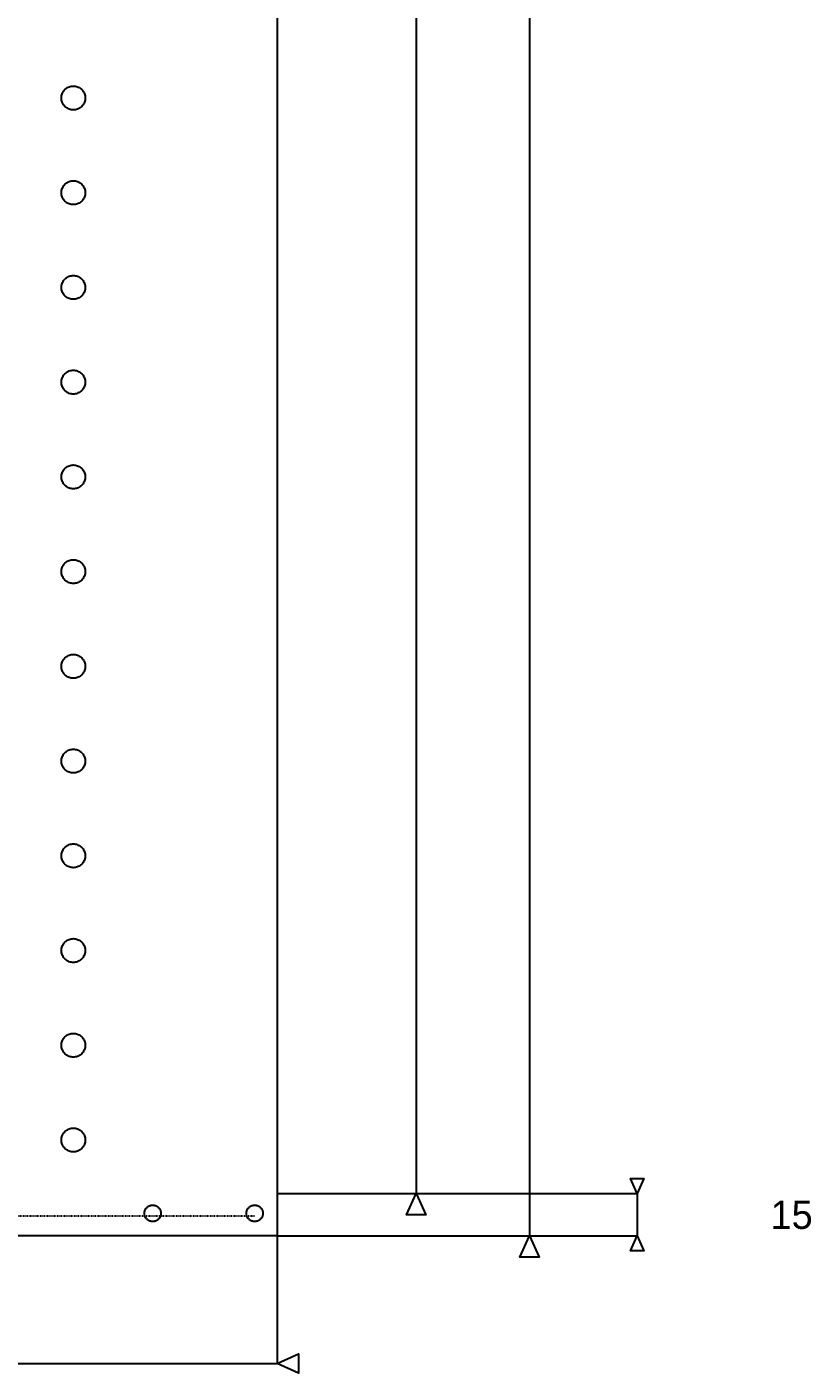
# Model space of a CAD drawing. Header units: millimetres. Extents: x 42 to 3058, y 353 to 2599.
# Drawn here: x 2781.6 to 3058.4, y 451.6 to 926.7 of the extents above; entities that cross this region are included whole.
import ezdxf
from ezdxf.enums import TextEntityAlignment as Align

# ---------------------------------------------------------------- set-up
doc = ezdxf.new("R2010")
doc.units = ezdxf.units.MM
doc.linetypes.add('DASHED', pattern=[0.5, 0.25, -0.25])
doc.layers.add('DRAWING', color=7, linetype='Continuous')
doc.layers.add('TEXT', color=7, linetype='Continuous')

msp = doc.modelspace()

# ---------------------------------------------------------------- linework, layer by layer
at = {"layer": 'DRAWING', "linetype": 'CONTINUOUS', "true_color": 0x111111}
for p, q in [((2870, 1930), (2870, 500)), ((2870, 500), (2550, 500))]:
    msp.add_line(p, q, dxfattribs=at)
at = {"layer": 'DRAWING', "linetype": 'CONTINUOUS', "true_color": 0xff6a00}
for p, q in [((2959, 1930), (2959, 500)), ((2919, 1915), (2919, 515)), ((2870, 515), (2919, 515)), ((2870, 515), (2997, 515)), ((2997, 515), (2997, 500)), ((2870, 500), (2870, 455)), ((2870, 500), (2959, 500)), ((2870, 500), (2997, 500)), ((2550, 455), (2870, 455))]:
    msp.add_line(p, q, dxfattribs=at)
at = {"layer": 'DRAWING', "linetype": 'DASHED', "true_color": 0xb000ff}
msp.add_line((2862, 507), (2558, 507), dxfattribs=at)
at = {"layer": 'DRAWING', "linetype": 'CONTINUOUS', "true_color": 0x111111}
for points in [[(2802.2, 901.6), (2802.18, 901.23), (2802.14, 900.87), (2802.06, 900.51), (2801.95, 900.16), (2801.81, 899.82), (2801.64, 899.5), (2801.44, 899.19), (2801.22, 898.9), (2800.97, 898.63), (2800.7, 898.38), (2800.41, 898.16), (2800.1, 897.96), (2799.77, 897.79), (2799.44, 897.65), (2799.09, 897.54), (2798.73, 897.46), (2798.37, 897.41), (2798, 897.4), (2797.63, 897.41), (2797.27, 897.46), (2796.91, 897.54), (2796.56, 897.65), (2796.23, 897.79), (2795.9, 897.96), (2795.59, 898.16), (2795.3, 898.38), (2795.03, 898.63), (2794.78, 898.9), (2794.56, 899.19), (2794.36, 899.5), (2794.19, 899.82), (2794.05, 900.16), (2793.94, 900.51), (2793.86, 900.87), (2793.82, 901.23), (2793.8, 901.6), (2793.82, 901.96), (2793.86, 902.33), (2793.94, 902.69), (2794.05, 903.04), (2794.19, 903.37), (2794.36, 903.7), (2794.56, 904.01), (2794.78, 904.3), (2795.03, 904.57), (2795.3, 904.82), (2795.59, 905.04), (2795.9, 905.24), (2796.23, 905.41), (2796.56, 905.55), (2796.91, 905.66), (2797.27, 905.73), (2797.63, 905.78), (2798, 905.8), (2798.37, 905.78), (2798.73, 905.73), (2799.09, 905.66), (2799.44, 905.55), (2799.77, 905.41), (2800.1, 905.24), (2800.41, 905.04), (2800.7, 904.82), (2800.97, 904.57), (2801.22, 904.3), (2801.44, 904.01), (2801.64, 903.7), (2801.81, 903.37), (2801.95, 903.04), (2802.06, 902.69), (2802.14, 902.33), (2802.18, 901.96), (2802.2, 901.6)], [(2802.2, 868.17), (2802.18, 867.8), (2802.14, 867.44), (2802.06, 867.08), (2801.95, 866.73), (2801.81, 866.39), (2801.64, 866.07), (2801.44, 865.76), (2801.22, 865.47), (2800.97, 865.2), (2800.7, 864.95), (2800.41, 864.73), (2800.1, 864.53), (2799.77, 864.36), (2799.44, 864.22), (2799.09, 864.11), (2798.73, 864.03), (2798.37, 863.99), (2798, 863.97), (2797.63, 863.99), (2797.27, 864.03), (2796.91, 864.11), (2796.56, 864.22), (2796.23, 864.36), (2795.9, 864.53), (2795.59, 864.73), (2795.3, 864.95), (2795.03, 865.2), (2794.78, 865.47), (2794.56, 865.76), (2794.36, 866.07), (2794.19, 866.39), (2794.05, 866.73), (2793.94, 867.08), (2793.86, 867.44), (2793.82, 867.8), (2793.8, 868.17), (2793.82, 868.54), (2793.86, 868.9), (2793.94, 869.26), (2794.05, 869.61), (2794.19, 869.94), (2794.36, 870.27), (2794.56, 870.58), (2794.78, 870.87), (2795.03, 871.14), (2795.3, 871.39), (2795.59, 871.61), (2795.9, 871.81), (2796.23, 871.98), (2796.56, 872.12), (2796.91, 872.23), (2797.27, 872.31), (2797.63, 872.35), (2798, 872.37), (2798.37, 872.35), (2798.73, 872.31), (2799.09, 872.23), (2799.44, 872.12), (2799.77, 871.98), (2800.1, 871.81), (2800.41, 871.61), (2800.7, 871.39), (2800.97, 871.14), (2801.22, 870.87), (2801.44, 870.58), (2801.64, 870.27), (2801.81, 869.94), (2801.95, 869.61), (2802.06, 869.26), (2802.14, 868.9), (2802.18, 868.54), (2802.2, 868.17)], [(2802.2, 834.74), (2802.18, 834.37), (2802.14, 834.01), (2802.06, 833.65), (2801.95, 833.3), (2801.81, 832.96), (2801.64, 832.64), (2801.44, 832.33), (2801.22, 832.04), (2800.97, 831.77), (2800.7, 831.52), (2800.41, 831.3), (2800.1, 831.1), (2799.77, 830.93), (2799.44, 830.79), (2799.09, 830.68), (2798.73, 830.6), (2798.37, 830.56), (2798, 830.54), (2797.63, 830.56), (2797.27, 830.6), (2796.91, 830.68), (2796.56, 830.79), (2796.23, 830.93), (2795.9, 831.1), (2795.59, 831.3), (2795.3, 831.52), (2795.03, 831.77), (2794.78, 832.04), (2794.56, 832.33), (2794.36, 832.64), (2794.19, 832.96), (2794.05, 833.3), (2793.94, 833.65), (2793.86, 834.01), (2793.82, 834.37), (2793.8, 834.74), (2793.82, 835.11), (2793.86, 835.47), (2793.94, 835.83), (2794.05, 836.18), (2794.19, 836.51), (2794.36, 836.84), (2794.56, 837.15), (2794.78, 837.44), (2795.03, 837.71), (2795.3, 837.96), (2795.59, 838.18), (2795.9, 838.38), (2796.23, 838.55), (2796.56, 838.69), (2796.91, 838.8), (2797.27, 838.88), (2797.63, 838.92), (2798, 838.94), (2798.37, 838.92), (2798.73, 838.88), (2799.09, 838.8), (2799.44, 838.69), (2799.77, 838.55), (2800.1, 838.38), (2800.41, 838.18), (2800.7, 837.96), (2800.97, 837.71), (2801.22, 837.44), (2801.44, 837.15), (2801.64, 836.84), (2801.81, 836.51), (2801.95, 836.18), (2802.06, 835.83), (2802.14, 835.47), (2802.18, 835.11), (2802.2, 834.74)], [(2802.2, 801.31), (2802.18, 800.94), (2802.14, 800.58), (2802.06, 800.22), (2801.95, 799.87), (2801.81, 799.54), (2801.64, 799.21), (2801.44, 798.9), (2801.22, 798.61), (2800.97, 798.34), (2800.7, 798.09), (2800.41, 797.87), (2800.1, 797.67), (2799.77, 797.5), (2799.44, 797.36), (2799.09, 797.25), (2798.73, 797.17), (2798.37, 797.13), (2798, 797.11), (2797.63, 797.13), (2797.27, 797.17), (2796.91, 797.25), (2796.56, 797.36), (2796.23, 797.5), (2795.9, 797.67), (2795.59, 797.87), (2795.3, 798.09), (2795.03, 798.34), (2794.78, 798.61), (2794.56, 798.9), (2794.36, 799.21), (2794.19, 799.54), (2794.05, 799.87), (2793.94, 800.22), (2793.86, 800.58), (2793.82, 800.94), (2793.8, 801.31), (2793.82, 801.68), (2793.86, 802.04), (2793.94, 802.4), (2794.05, 802.75), (2794.19, 803.09), (2794.36, 803.41), (2794.56, 803.72), (2794.78, 804.01), (2795.03, 804.28), (2795.3, 804.53), (2795.59, 804.75), (2795.9, 804.95), (2796.23, 805.12), (2796.56, 805.26), (2796.91, 805.37), (2797.27, 805.45), (2797.63, 805.49), (2798, 805.51), (2798.37, 805.49), (2798.73, 805.45), (2799.09, 805.37), (2799.44, 805.26), (2799.77, 805.12), (2800.1, 804.95), (2800.41, 804.75), (2800.7, 804.53), (2800.97, 804.28), (2801.22, 804.01), (2801.44, 803.72), (2801.64, 803.41), (2801.81, 803.09), (2801.95, 802.75), (2802.06, 802.4), (2802.14, 802.04), (2802.18, 801.68), (2802.2, 801.31)], [(2802.2, 767.88), (2802.18, 767.51), (2802.14, 767.15), (2802.06, 766.79), (2801.95, 766.44), (2801.81, 766.11), (2801.64, 765.78), (2801.44, 765.47), (2801.22, 765.18), (2800.97, 764.91), (2800.7, 764.66), (2800.41, 764.44), (2800.1, 764.24), (2799.77, 764.07), (2799.44, 763.93), (2799.09, 763.82), (2798.73, 763.74), (2798.37, 763.7), (2798, 763.68), (2797.63, 763.7), (2797.27, 763.74), (2796.91, 763.82), (2796.56, 763.93), (2796.23, 764.07), (2795.9, 764.24), (2795.59, 764.44), (2795.3, 764.66), (2795.03, 764.91), (2794.78, 765.18), (2794.56, 765.47), (2794.36, 765.78), (2794.19, 766.11), (2794.05, 766.44), (2793.94, 766.79), (2793.86, 767.15), (2793.82, 767.51), (2793.8, 767.88), (2793.82, 768.25), (2793.86, 768.61), (2793.94, 768.97), (2794.05, 769.32), (2794.19, 769.66), (2794.36, 769.98), (2794.56, 770.29), (2794.78, 770.58), (2795.03, 770.85), (2795.3, 771.1), (2795.59, 771.32), (2795.9, 771.52), (2796.23, 771.69), (2796.56, 771.83), (2796.91, 771.94), (2797.27, 772.02), (2797.63, 772.06), (2798, 772.08), (2798.37, 772.06), (2798.73, 772.02), (2799.09, 771.94), (2799.44, 771.83), (2799.77, 771.69), (2800.1, 771.52), (2800.41, 771.32), (2800.7, 771.1), (2800.97, 770.85), (2801.22, 770.58), (2801.44, 770.29), (2801.64, 769.98), (2801.81, 769.66), (2801.95, 769.32), (2802.06, 768.97), (2802.14, 768.61), (2802.18, 768.25), (2802.2, 767.88)], [(2802.2, 734.45), (2802.18, 734.09), (2802.14, 733.72), (2802.06, 733.36), (2801.95, 733.02), (2801.81, 732.68), (2801.64, 732.35), (2801.44, 732.04), (2801.22, 731.75), (2800.97, 731.48), (2800.7, 731.23), (2800.41, 731.01), (2800.1, 730.81), (2799.77, 730.65), (2799.44, 730.5), (2799.09, 730.39), (2798.73, 730.32), (2798.37, 730.27), (2798, 730.25), (2797.63, 730.27), (2797.27, 730.32), (2796.91, 730.39), (2796.56, 730.5), (2796.23, 730.65), (2795.9, 730.81), (2795.59, 731.01), (2795.3, 731.23), (2795.03, 731.48), (2794.78, 731.75), (2794.56, 732.04), (2794.36, 732.35), (2794.19, 732.68), (2794.05, 733.02), (2793.94, 733.36), (2793.86, 733.72), (2793.82, 734.09), (2793.8, 734.45), (2793.82, 734.82), (2793.86, 735.18), (2793.94, 735.54), (2794.05, 735.89), (2794.19, 736.23), (2794.36, 736.55), (2794.56, 736.86), (2794.78, 737.15), (2795.03, 737.42), (2795.3, 737.67), (2795.59, 737.89), (2795.9, 738.09), (2796.23, 738.26), (2796.56, 738.4), (2796.91, 738.51), (2797.27, 738.59), (2797.63, 738.64), (2798, 738.65), (2798.37, 738.64), (2798.73, 738.59), (2799.09, 738.51), (2799.44, 738.4), (2799.77, 738.26), (2800.1, 738.09), (2800.41, 737.89), (2800.7, 737.67), (2800.97, 737.42), (2801.22, 737.15), (2801.44, 736.86), (2801.64, 736.55), (2801.81, 736.23), (2801.95, 735.89), (2802.06, 735.54), (2802.14, 735.18), (2802.18, 734.82), (2802.2, 734.45)], [(2802.2, 701.02), (2802.18, 700.66), (2802.14, 700.29), (2802.06, 699.93), (2801.95, 699.59), (2801.81, 699.25), (2801.64, 698.92), (2801.44, 698.61), (2801.22, 698.32), (2800.97, 698.05), (2800.7, 697.8), (2800.41, 697.58), (2800.1, 697.38), (2799.77, 697.22), (2799.44, 697.08), (2799.09, 696.97), (2798.73, 696.89), (2798.37, 696.84), (2798, 696.82), (2797.63, 696.84), (2797.27, 696.89), (2796.91, 696.97), (2796.56, 697.08), (2796.23, 697.22), (2795.9, 697.38), (2795.59, 697.58), (2795.3, 697.8), (2795.03, 698.05), (2794.78, 698.32), (2794.56, 698.61), (2794.36, 698.92), (2794.19, 699.25), (2794.05, 699.59), (2793.94, 699.93), (2793.86, 700.29), (2793.82, 700.66), (2793.8, 701.02), (2793.82, 701.39), (2793.86, 701.75), (2793.94, 702.11), (2794.05, 702.46), (2794.19, 702.8), (2794.36, 703.12), (2794.56, 703.43), (2794.78, 703.72), (2795.03, 703.99), (2795.3, 704.24), (2795.59, 704.46), (2795.9, 704.66), (2796.23, 704.83), (2796.56, 704.97), (2796.91, 705.08), (2797.27, 705.16), (2797.63, 705.21), (2798, 705.22), (2798.37, 705.21), (2798.73, 705.16), (2799.09, 705.08), (2799.44, 704.97), (2799.77, 704.83), (2800.1, 704.66), (2800.41, 704.46), (2800.7, 704.24), (2800.97, 703.99), (2801.22, 703.72), (2801.44, 703.43), (2801.64, 703.12), (2801.81, 702.8), (2801.95, 702.46), (2802.06, 702.11), (2802.14, 701.75), (2802.18, 701.39), (2802.2, 701.02)], [(2802.2, 667.59), (2802.18, 667.23), (2802.14, 666.86), (2802.06, 666.51), (2801.95, 666.16), (2801.81, 665.82), (2801.64, 665.49), (2801.44, 665.18), (2801.22, 664.89), (2800.97, 664.62), (2800.7, 664.38), (2800.41, 664.15), (2800.1, 663.96), (2799.77, 663.79), (2799.44, 663.65), (2799.09, 663.54), (2798.73, 663.46), (2798.37, 663.41), (2798, 663.39), (2797.63, 663.41), (2797.27, 663.46), (2796.91, 663.54), (2796.56, 663.65), (2796.23, 663.79), (2795.9, 663.96), (2795.59, 664.15), (2795.3, 664.38), (2795.03, 664.62), (2794.78, 664.89), (2794.56, 665.18), (2794.36, 665.49), (2794.19, 665.82), (2794.05, 666.16), (2793.94, 666.51), (2793.86, 666.86), (2793.82, 667.23), (2793.8, 667.59), (2793.82, 667.96), (2793.86, 668.32), (2793.94, 668.68), (2794.05, 669.03), (2794.19, 669.37), (2794.36, 669.69), (2794.56, 670), (2794.78, 670.29), (2795.03, 670.56), (2795.3, 670.81), (2795.59, 671.03), (2795.9, 671.23), (2796.23, 671.4), (2796.56, 671.54), (2796.91, 671.65), (2797.27, 671.73), (2797.63, 671.78), (2798, 671.79), (2798.37, 671.78), (2798.73, 671.73), (2799.09, 671.65), (2799.44, 671.54), (2799.77, 671.4), (2800.1, 671.23), (2800.41, 671.03), (2800.7, 670.81), (2800.97, 670.56), (2801.22, 670.29), (2801.44, 670), (2801.64, 669.69), (2801.81, 669.37), (2801.95, 669.03), (2802.06, 668.68), (2802.14, 668.32), (2802.18, 667.96), (2802.2, 667.59)], [(2802.2, 634.16), (2802.18, 633.8), (2802.14, 633.43), (2802.06, 633.08), (2801.95, 632.73), (2801.81, 632.39), (2801.64, 632.06), (2801.44, 631.75), (2801.22, 631.46), (2800.97, 631.19), (2800.7, 630.95), (2800.41, 630.72), (2800.1, 630.53), (2799.77, 630.36), (2799.44, 630.22), (2799.09, 630.11), (2798.73, 630.03), (2798.37, 629.98), (2798, 629.96), (2797.63, 629.98), (2797.27, 630.03), (2796.91, 630.11), (2796.56, 630.22), (2796.23, 630.36), (2795.9, 630.53), (2795.59, 630.72), (2795.3, 630.95), (2795.03, 631.19), (2794.78, 631.46), (2794.56, 631.75), (2794.36, 632.06), (2794.19, 632.39), (2794.05, 632.73), (2793.94, 633.08), (2793.86, 633.43), (2793.82, 633.8), (2793.8, 634.16), (2793.82, 634.53), (2793.86, 634.89), (2793.94, 635.25), (2794.05, 635.6), (2794.19, 635.94), (2794.36, 636.26), (2794.56, 636.57), (2794.78, 636.86), (2795.03, 637.13), (2795.3, 637.38), (2795.59, 637.6), (2795.9, 637.8), (2796.23, 637.97), (2796.56, 638.11), (2796.91, 638.22), (2797.27, 638.3), (2797.63, 638.35), (2798, 638.36), (2798.37, 638.35), (2798.73, 638.3), (2799.09, 638.22), (2799.44, 638.11), (2799.77, 637.97), (2800.1, 637.8), (2800.41, 637.6), (2800.7, 637.38), (2800.97, 637.13), (2801.22, 636.86), (2801.44, 636.57), (2801.64, 636.26), (2801.81, 635.94), (2801.95, 635.6), (2802.06, 635.25), (2802.14, 634.89), (2802.18, 634.53), (2802.2, 634.16)], [(2802.2, 600.73), (2802.18, 600.37), (2802.14, 600), (2802.06, 599.65), (2801.95, 599.3), (2801.81, 598.96), (2801.64, 598.63), (2801.44, 598.32), (2801.22, 598.03), (2800.97, 597.76), (2800.7, 597.52), (2800.41, 597.29), (2800.1, 597.1), (2799.77, 596.93), (2799.44, 596.79), (2799.09, 596.68), (2798.73, 596.6), (2798.37, 596.55), (2798, 596.53), (2797.63, 596.55), (2797.27, 596.6), (2796.91, 596.68), (2796.56, 596.79), (2796.23, 596.93), (2795.9, 597.1), (2795.59, 597.29), (2795.3, 597.52), (2795.03, 597.76), (2794.78, 598.03), (2794.56, 598.32), (2794.36, 598.63), (2794.19, 598.96), (2794.05, 599.3), (2793.94, 599.65), (2793.86, 600), (2793.82, 600.37), (2793.8, 600.73), (2793.82, 601.1), (2793.86, 601.46), (2793.94, 601.82), (2794.05, 602.17), (2794.19, 602.51), (2794.36, 602.83), (2794.56, 603.14), (2794.78, 603.43), (2795.03, 603.7), (2795.3, 603.95), (2795.59, 604.17), (2795.9, 604.37), (2796.23, 604.54), (2796.56, 604.68), (2796.91, 604.79), (2797.27, 604.87), (2797.63, 604.92), (2798, 604.93), (2798.37, 604.92), (2798.73, 604.87), (2799.09, 604.79), (2799.44, 604.68), (2799.77, 604.54), (2800.1, 604.37), (2800.41, 604.17), (2800.7, 603.95), (2800.97, 603.7), (2801.22, 603.43), (2801.44, 603.14), (2801.64, 602.83), (2801.81, 602.51), (2801.95, 602.17), (2802.06, 601.82), (2802.14, 601.46), (2802.18, 601.1), (2802.2, 600.73)], [(2802.2, 567.3), (2802.18, 566.94), (2802.14, 566.57), (2802.06, 566.22), (2801.95, 565.87), (2801.81, 565.53), (2801.64, 565.2), (2801.44, 564.9), (2801.22, 564.6), (2800.97, 564.33), (2800.7, 564.09), (2800.41, 563.86), (2800.1, 563.67), (2799.77, 563.5), (2799.44, 563.36), (2799.09, 563.25), (2798.73, 563.17), (2798.37, 563.12), (2798, 563.1), (2797.63, 563.12), (2797.27, 563.17), (2796.91, 563.25), (2796.56, 563.36), (2796.23, 563.5), (2795.9, 563.67), (2795.59, 563.86), (2795.3, 564.09), (2795.03, 564.33), (2794.78, 564.6), (2794.56, 564.9), (2794.36, 565.2), (2794.19, 565.53), (2794.05, 565.87), (2793.94, 566.22), (2793.86, 566.57), (2793.82, 566.94), (2793.8, 567.3), (2793.82, 567.67), (2793.86, 568.03), (2793.94, 568.39), (2794.05, 568.74), (2794.19, 569.08), (2794.36, 569.4), (2794.56, 569.71), (2794.78, 570), (2795.03, 570.27), (2795.3, 570.52), (2795.59, 570.74), (2795.9, 570.94), (2796.23, 571.11), (2796.56, 571.25), (2796.91, 571.36), (2797.27, 571.44), (2797.63, 571.49), (2798, 571.5), (2798.37, 571.49), (2798.73, 571.44), (2799.09, 571.36), (2799.44, 571.25), (2799.77, 571.11), (2800.1, 570.94), (2800.41, 570.74), (2800.7, 570.52), (2800.97, 570.27), (2801.22, 570), (2801.44, 569.71), (2801.64, 569.4), (2801.81, 569.08), (2801.95, 568.74), (2802.06, 568.39), (2802.14, 568.03), (2802.18, 567.67), (2802.2, 567.3)], [(2802.2, 533.87), (2802.18, 533.51), (2802.14, 533.15), (2802.06, 532.79), (2801.95, 532.44), (2801.81, 532.1), (2801.64, 531.77), (2801.44, 531.47), (2801.22, 531.18), (2800.97, 530.9), (2800.7, 530.66), (2800.41, 530.43), (2800.1, 530.24), (2799.77, 530.07), (2799.44, 529.93), (2799.09, 529.82), (2798.73, 529.74), (2798.37, 529.69), (2798, 529.67), (2797.63, 529.69), (2797.27, 529.74), (2796.91, 529.82), (2796.56, 529.93), (2796.23, 530.07), (2795.9, 530.24), (2795.59, 530.43), (2795.3, 530.66), (2795.03, 530.9), (2794.78, 531.18), (2794.56, 531.47), (2794.36, 531.77), (2794.19, 532.1), (2794.05, 532.44), (2793.94, 532.79), (2793.86, 533.15), (2793.82, 533.51), (2793.8, 533.87), (2793.82, 534.24), (2793.86, 534.6), (2793.94, 534.96), (2794.05, 535.31), (2794.19, 535.65), (2794.36, 535.97), (2794.56, 536.28), (2794.78, 536.57), (2795.03, 536.84), (2795.3, 537.09), (2795.59, 537.32), (2795.9, 537.51), (2796.23, 537.68), (2796.56, 537.82), (2796.91, 537.93), (2797.27, 538.01), (2797.63, 538.06), (2798, 538.07), (2798.37, 538.06), (2798.73, 538.01), (2799.09, 537.93), (2799.44, 537.82), (2799.77, 537.68), (2800.1, 537.51), (2800.41, 537.32), (2800.7, 537.09), (2800.97, 536.84), (2801.22, 536.57), (2801.44, 536.28), (2801.64, 535.97), (2801.81, 535.65), (2801.95, 535.31), (2802.06, 534.96), (2802.14, 534.6), (2802.18, 534.24), (2802.2, 533.87)], [(2828.9, 508), (2828.89, 507.75), (2828.86, 507.5), (2828.8, 507.25), (2828.73, 507.01), (2828.63, 506.77), (2828.51, 506.55), (2828.38, 506.34), (2828.22, 506.14), (2828.05, 505.95), (2827.86, 505.78), (2827.66, 505.62), (2827.45, 505.49), (2827.23, 505.37), (2826.99, 505.27), (2826.75, 505.2), (2826.5, 505.14), (2826.25, 505.11), (2826, 505.1), (2825.75, 505.11), (2825.5, 505.14), (2825.25, 505.2), (2825.01, 505.27), (2824.77, 505.37), (2824.55, 505.49), (2824.34, 505.62), (2824.14, 505.78), (2823.95, 505.95), (2823.78, 506.14), (2823.62, 506.34), (2823.49, 506.55), (2823.37, 506.77), (2823.27, 507.01), (2823.2, 507.25), (2823.14, 507.5), (2823.11, 507.75), (2823.1, 508), (2823.11, 508.25), (2823.14, 508.5), (2823.2, 508.75), (2823.27, 508.99), (2823.37, 509.23), (2823.49, 509.45), (2823.62, 509.66), (2823.78, 509.86), (2823.95, 510.05), (2824.14, 510.22), (2824.34, 510.38), (2824.55, 510.51), (2824.77, 510.63), (2825.01, 510.73), (2825.25, 510.8), (2825.5, 510.86), (2825.75, 510.89), (2826, 510.9), (2826.25, 510.89), (2826.5, 510.86), (2826.75, 510.8), (2826.99, 510.73), (2827.23, 510.63), (2827.45, 510.51), (2827.66, 510.38), (2827.86, 510.22), (2828.05, 510.05), (2828.22, 509.86), (2828.38, 509.66), (2828.51, 509.45), (2828.63, 509.23), (2828.73, 508.99), (2828.8, 508.75), (2828.86, 508.5), (2828.89, 508.25), (2828.9, 508)], [(2864.9, 508), (2864.89, 507.75), (2864.86, 507.5), (2864.8, 507.25), (2864.73, 507.01), (2864.63, 506.77), (2864.51, 506.55), (2864.38, 506.34), (2864.22, 506.14), (2864.05, 505.95), (2863.86, 505.78), (2863.66, 505.62), (2863.45, 505.49), (2863.23, 505.37), (2862.99, 505.27), (2862.75, 505.2), (2862.5, 505.14), (2862.25, 505.11), (2862, 505.1), (2861.75, 505.11), (2861.5, 505.14), (2861.25, 505.2), (2861.01, 505.27), (2860.77, 505.37), (2860.55, 505.49), (2860.34, 505.62), (2860.14, 505.78), (2859.95, 505.95), (2859.78, 506.14), (2859.62, 506.34), (2859.49, 506.55), (2859.37, 506.77), (2859.27, 507.01), (2859.2, 507.25), (2859.14, 507.5), (2859.11, 507.75), (2859.1, 508), (2859.11, 508.25), (2859.14, 508.5), (2859.2, 508.75), (2859.27, 508.99), (2859.37, 509.23), (2859.49, 509.45), (2859.62, 509.66), (2859.78, 509.86), (2859.95, 510.05), (2860.14, 510.22), (2860.34, 510.38), (2860.55, 510.51), (2860.77, 510.63), (2861.01, 510.73), (2861.25, 510.8), (2861.5, 510.86), (2861.75, 510.89), (2862, 510.9), (2862.25, 510.89), (2862.5, 510.86), (2862.75, 510.8), (2862.99, 510.73), (2863.23, 510.63), (2863.45, 510.51), (2863.66, 510.38), (2863.86, 510.22), (2864.05, 510.05), (2864.22, 509.86), (2864.38, 509.66), (2864.51, 509.45), (2864.63, 509.23), (2864.73, 508.99), (2864.8, 508.75), (2864.86, 508.5), (2864.89, 508.25), (2864.9, 508)]]:
    msp.add_lwpolyline(points, close=True, dxfattribs=at)
at = {"layer": 'DRAWING', "linetype": 'CONTINUOUS', "true_color": 0xff6a00}
for points in [[(2997, 515), (2994.64, 520.25), (2999.36, 520.25)], [(2919, 515), (2922.38, 507.5), (2915.62, 507.5)], [(2959, 500), (2962.38, 492.5), (2955.62, 492.5)], [(2997, 500), (2999.36, 494.75), (2994.64, 494.75)], [(2870, 455), (2877.5, 458.38), (2877.5, 451.62)]]:
    msp.add_lwpolyline(points, close=True, dxfattribs=at)

# ---------------------------------------------------------------- texts
at = {"layer": 'TEXT', "true_color": 0xff6a00}
msp.add_text('15', height=10, dxfattribs=at).set_placement((3051.5, 507.5), align=Align.MIDDLE_CENTER)

doc.saveas('drawing.dxf')
